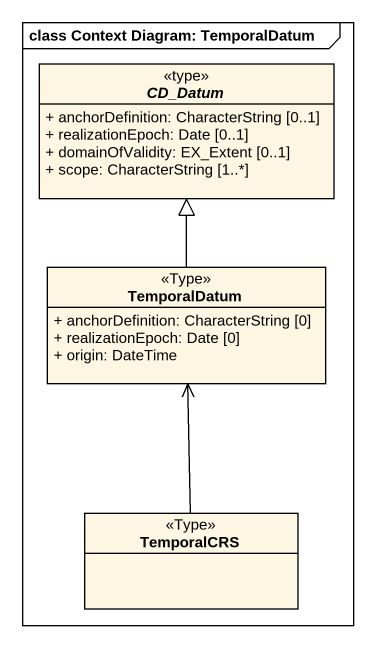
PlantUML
@startuml
mainframe class Context Diagram: TemporalDatum
hide circle
hide empty members
skinparam classAttributeIconSize 0
abstract class CD_Datum <<type>> {
  + anchorDefinition: CharacterString [0..1]
  + realizationEpoch: Date [0..1]
  + domainOfValidity: EX_Extent [0..1]
  + scope: CharacterString [1..*]
}
class TemporalDatum <<Type>> {
  + anchorDefinition: CharacterString [0]
  + realizationEpoch: Date [0]
  + origin: DateTime
}
class TemporalCRS <<Type>>
TemporalDatum -up-|> CD_Datum
TemporalCRS -up-> TemporalDatum
@enduml
